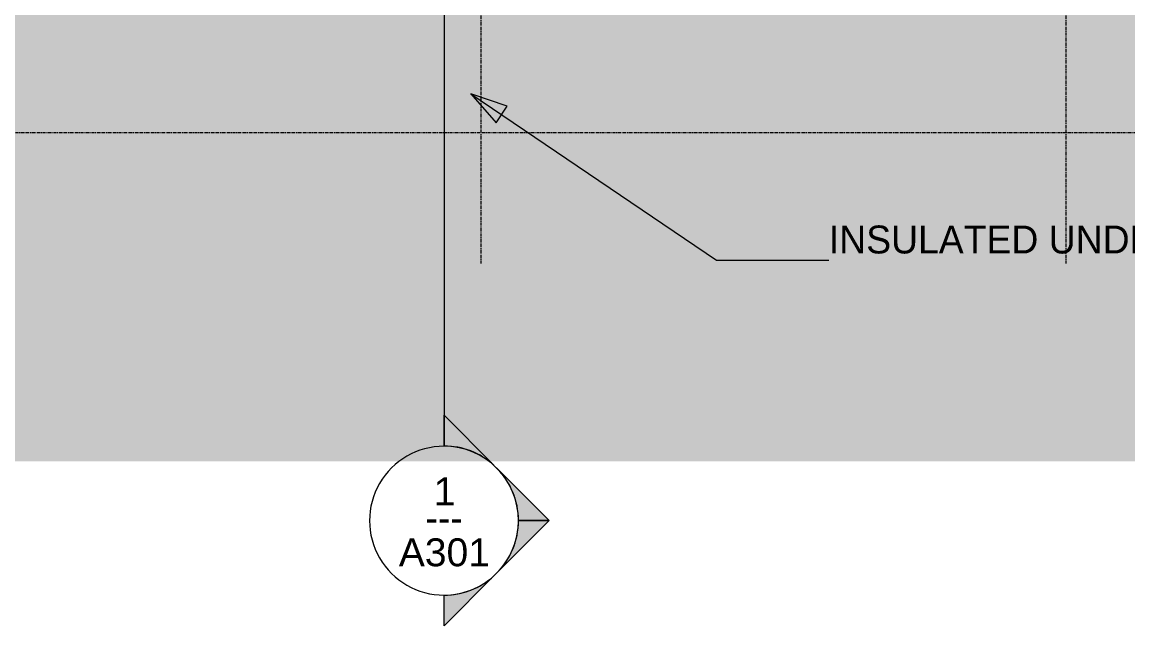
# Model space of a CAD drawing. Header units: inches. Extents: x -3207 to -1923, y -226 to 478.
# Drawn here: x -2601.6 to -2423.4, y -223.5 to -126.2 of the extents above; entities that cross this region are included whole.
import ezdxf

# ---------------------------------------------------------------- set-up
doc = ezdxf.new("R2010")
doc.units = ezdxf.units.IN
doc.header["$MEASUREMENT"] = 0
doc.linetypes.add('Grid Line 1_2_', pattern=[0.8749999999999999, 0.4999999999999999, -0.125, 0.125, -0.125])
for name, color, linetype, lineweight in [('A-ANNO-NOTE', 131, 'Continuous', 9), ('A-FLOR-LEVL-1', 51, 'Grid Line 1_2_', 9), ('C-TOPO', 7, 'Continuous', 9), ('G-ANNO-SYMB-1', 111, 'Continuous', 9), ('S-GRID-1', 1, 'Grid Line 1_2_', 9)]:
    doc.layers.add(name, color=color, linetype=linetype, lineweight=lineweight)
doc.styles.add('Arial_1', font='arial.ttf', dxfattribs={"height": 4.499999999999996})
doc.styles.add('Century Gothic', font='ufonts.com_century-gothic.ttf', dxfattribs={"height": 4.499999999999996})

# ---------------------------------------------------------------- blocks, each defined once
blk = doc.blocks.new('Section - Section Head - Filled-22785-Section 12')
at = {"layer": 'G-ANNO-SYMB-1'}
h = blk.add_hatch(color=256, dxfattribs=at)
edge = h.paths.add_edge_path(flags=0)
edge.add_arc((-2077.798738118748, 396.3759802906873), 12.01561779548172, 89.99999999999977, 132.0783950246236, ccw=False)
edge.add_line((-2077.798738118748, 408.3915980861691), (-2077.798738118748, 413.3465430391644))
edge.add_line((-2077.798738118748, 413.3465430391644), (-2085.850965797067, 405.294315360846))
h = blk.add_hatch(color=256, dxfattribs=at)
edge = h.paths.add_edge_path(flags=0)
edge.add_line((-2086.284019492987, 404.8612616649258), (-2094.769300867225, 396.3759802906873))
edge.add_line((-2094.769300867225, 396.3759802906873), (-2089.798738118748, 396.3759802906873))
edge.add_arc((-2077.798738118748, 396.3759802906872), 12.0000000000001, 135.0000000000002, 179.9999999999998, ccw=False)
h = blk.add_hatch(color=256, dxfattribs=at)
edge = h.paths.add_edge_path(flags=0)
edge.add_arc((-2077.798738118748, 396.3759802906873), 11.99999999999997, 180.0000000000002, 224.9999999999998, ccw=False)
edge.add_line((-2089.798738118748, 396.3759802906873), (-2094.769300867225, 396.3759802906873))
edge.add_line((-2094.769300867225, 396.3759802906873), (-2086.284019492987, 387.8906989164487))
h = blk.add_hatch(color=256, dxfattribs=at)
edge = h.paths.add_edge_path(flags=0)
edge.add_line((-2085.850965797067, 387.4576452205286), (-2077.798738118748, 379.40541754221))
edge.add_line((-2077.798738118748, 379.40541754221), (-2077.798738118748, 384.3603624952053))
edge.add_arc((-2077.798738118748, 396.3759802906872), 12.01561779548195, 227.9216049753764, 270, ccw=False)
for p, q in [((-2085.850965797067, 405.294315360846), (-2077.798738118748, 413.3465430391644)), ((-2077.798738118748, 413.3465430391644), (-2077.798738118748, 408.3915980861691)), ((-2094.769300867225, 396.3759802906873), (-2086.284019492987, 404.8612616649258)), ((-2089.798738118748, 396.3759802906873), (-2094.769300867225, 396.3759802906873)), ((-2086.284019492987, 387.8906989164487), (-2094.769300867225, 396.3759802906873)), ((-2094.769300867225, 396.3759802906873), (-2089.798738118748, 396.3759802906873)), ((-2077.798738118748, 379.40541754221), (-2085.850965797067, 387.4576452205286)), ((-2077.798738118748, 384.3603624952053), (-2077.798738118748, 379.40541754221))]:
    blk.add_line(p, q, dxfattribs=at)
for centre, radius, start, end in [((-2077.798738118748, 396.3915980861691), 11.99999999999997, 89.99999999999987, 269.9999999999995), ((-2077.798738118748, 396.3759802906873), 12.01561779548172, 89.99999999999946, 132.0783950246232), ((-2077.798738118748, 396.3915980861691), 12, 269.9999999999996, 90), ((-2077.798738118748, 396.3759802906872), 12.0000000000001, 134.9999999999998, 179.9999999999995), ((-2077.798738118748, 396.3759802906873), 11.99999999999997, 179.9999999999999, 224.9999999999995), ((-2077.798738118748, 396.3759802906872), 12.01561779548195, 227.921604975376, 269.9999999999996)]:
    blk.add_arc(centre, radius, start, end, dxfattribs=at)

msp = doc.modelspace()

# ---------------------------------------------------------------- hatches: boundary and pattern name
at = {"layer": 'A-ANNO-NOTE'}
msp.add_hatch(color=256, dxfattribs=at).paths.add_polyline_path([(-2529.290205898556, -137.6868243053721), (-2525.224730591284, -142.3832691561123), (-2523.42117857863, -139.7213271999498)], flags=0)
at = {"layer": 'C-TOPO'}
for points in [[(-2457.336683847695, -196.9264854379453), (-2042.336683847702, -196.9264854379453), (-2042.336683847702, -43.00000000000019), (-2059.336683847693, -43.00000000000019), (-2059.336683847693, -31.0000000000002), (-2052.336683847692, -31.0000000000002), (-2052.336683847692, 6.373698057922097), (-2464.336683847689, 14.95703139125535), (-2464.336683847689, -112.0000000000003), (-2457.336683847695, -112.0000000000003), (-2457.336683847695, -124.0000000000003), (-2464.336683847689, -124.0000000000003), (-2464.336683847689, -196.9264854379453)], [(-2715.336683847707, -196.9264854379453), (-2464.336683847689, -196.9264854379453), (-2464.336683847689, -124.0000000000003), (-2481.336683847695, -124.0000000000003), (-2481.336683847695, -122.0062805993542), (-2715.336683847707, -122.0062805993542), (-2715.336683847707, -131.2499545500384)]]:
    msp.add_hatch(color=256, dxfattribs=at).paths.add_polyline_path(points, flags=0)

# ---------------------------------------------------------------- linework, layer by layer
at = {"layer": 'A-ANNO-NOTE'}
for p, q in [((-2529.290205898556, -137.6868243053721), (-2525.224730591284, -142.3832691561123)), ((-2523.42117857863, -139.7213271999498), (-2529.290205898556, -137.6868243053721)), ((-2529.290205898556, -137.6868243053721), (-2489.703195147166, -164.5083080534818)), ((-2525.224730591284, -142.3832691561123), (-2523.42117857863, -139.7213271999498)), ((-2489.703195147166, -164.5083080534818), (-2471.573371394265, -164.5083080534818))]:
    msp.add_line(p, q, dxfattribs=at)
at = {"layer": 'A-FLOR-LEVL-1'}
msp.add_line((-1935.479173867077, -144), (-3194.570245953749, -144), dxfattribs=at)
at = {"layer": 'G-ANNO-SYMB-1'}
msp.add_line((-2533.617933847799, 386.7842273878747), (-2533.617933847799, -194.4908364760501), dxfattribs=at)
at = {"layer": 'S-GRID-1'}
for p, q in [((-2527.6179338478, -165.07357144496), (-2527.6179338478, 454.1448510893824)), ((-2433.336683847699, -165.07357144496), (-2433.336683847699, 454.1448510893824))]:
    msp.add_line(p, q, dxfattribs=at)

# ---------------------------------------------------------------- block references
at = {"layer": 'G-ANNO-SYMB-1', "rotation": 180}
msp.add_blockref('Section - Section Head - Filled-22785-Section 12', (-4611.416671966545, 189.8851438146432), dxfattribs=at)

# ---------------------------------------------------------------- texts
at = {"layer": 'A-ANNO-NOTE', "insert": (-2471.573371394267, -158.9405487430246), "char_height": 4.499999999999999, "width": 101.9595, "attachment_point": 1, "style": 'Century Gothic'}
msp.add_mtext('INSULATED UNDERGROUND', dxfattribs=at)
at = {"layer": 'G-ANNO-SYMB-1', "char_height": 4.499999999999996, "attachment_point": 1}
for s, insert, width, style in [('1', (-2535.278422085675, -199.536518245966), 4.241999999999996, 'Arial_1'), ('---', (-2536.604077629033, -203.7898647026589), 7.726499999999994, 'Century Gothic'), ('A301', (-2540.900469329769, -209.3546403406324), 17.87699999999998, 'Arial_1')]:
    msp.add_mtext(s, dxfattribs=dict(at, insert=insert, width=width, style=style))

doc.saveas('drawing.dxf')
